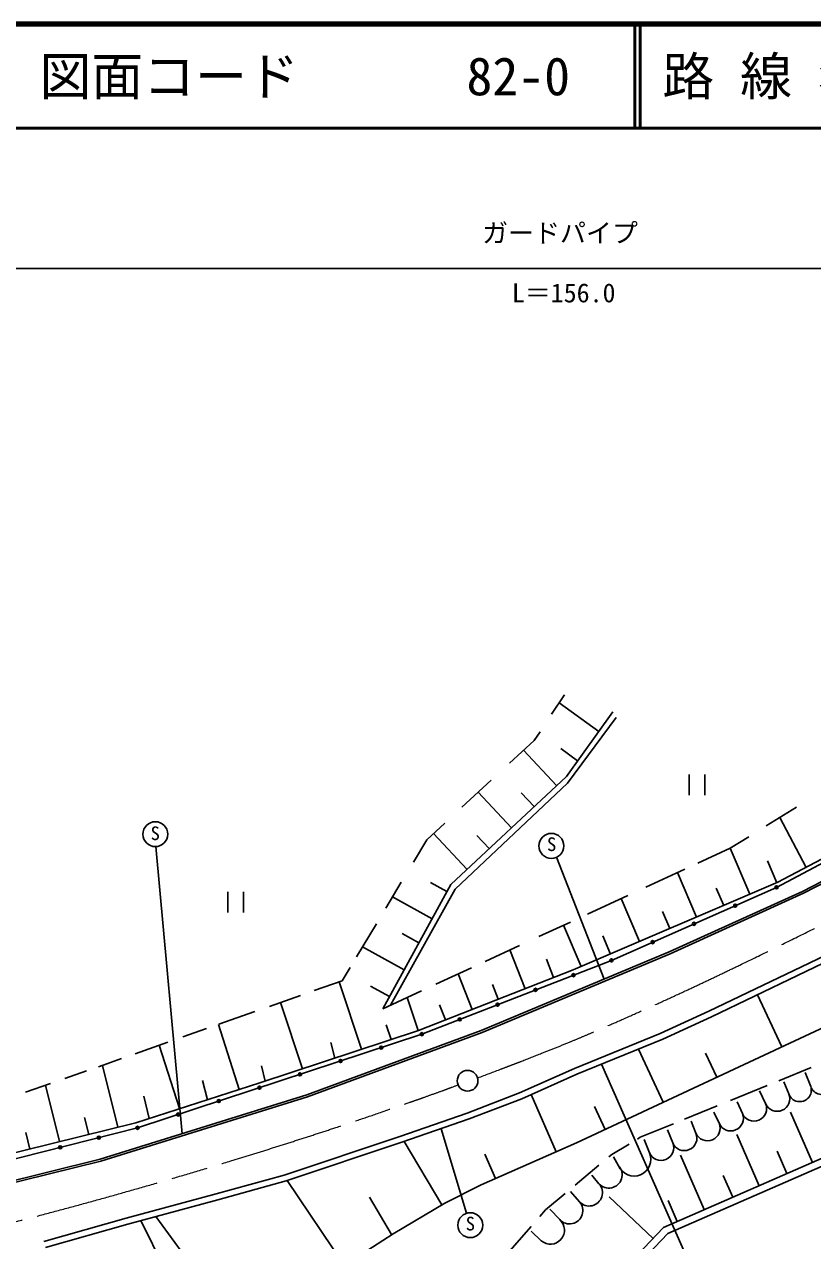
# Model space of a CAD drawing. Units: millimetres, scale not verified. Extents: x 40000 to 680000, y 20000 to 380000.
# Drawn here: x 118928 to 194867, y 262876 to 380000 of the extents above; entities that cross this region are included whole.
import ezdxf
from ezdxf.enums import TextEntityAlignment as Align

# ---------------------------------------------------------------- set-up
doc = ezdxf.new("R2010")
doc.units = ezdxf.units.MM
doc.header["$LTSCALE"] = 1000
doc.linetypes.add('CHAIN', pattern=[18.5, 12, -1.5, 3.5, -1.5])
for name, color, linetype, lineweight in [('M-BGD', 7, 'Continuous', 25), ('M-BMK', 2, 'CHAIN', 13), ('M-BMK-SRVR', 3, 'Continuous', 25), ('M-STR-STR3', 7, 'Continuous', 25), ('M-STR-STRC', 7, 'Continuous', 25), ('M-TTL', 2, 'Continuous', 140), ('M-TTL-LINE', 7, 'Continuous', 50)]:
    doc.layers.add(name, color=color, linetype=linetype, lineweight=lineweight)
doc.layers.add('M-TTL-TXT', color=7, linetype='Continuous')
doc.styles.add('ＭＳ ゴシック', font='')
doc.styles.get('ＭＳ ゴシック').set_extended_font_data('MS Gothic')

msp = doc.modelspace()

# ---------------------------------------------------------------- linework, layer by layer
at = {"layer": 'M-BGD'}
for p, q in [((170957, 315423), (169718, 313564)), ((170442, 314650), (174253, 311900)), ((171139, 307586), (175624, 313800)), ((175948, 313260), (171247, 306937)), ((168601, 311888), (168042, 311050)), ((168042, 311050), (165665, 308852)), ((167017, 310102), (170199, 306705)), ((170602, 310270), (172228, 309096)), ((160007, 297157), (171139, 307586)), ((171247, 306937), (160439, 296724)), ((163908, 307226), (161083, 304612)), ((182974, 305763), (182974, 307763)), ((184474, 307763), (184474, 305763)), ((191523, 297382), (209933, 307129)), ((162644, 306056), (165851, 302632)), ((166782, 305995), (168025, 304669)), ((191385, 296890), (209831, 306662)), ((193300, 304628), (190375, 302813)), ((191692, 303630), (194239, 298820)), ((193883, 296506), (208638, 304131)), ((193971, 296326), (208731, 303954)), ((159428, 303082), (157701, 301484)), ((157701, 301484), (156407, 299330)), ((158342, 302077), (161575, 298626)), ((162508, 301903), (163707, 300623)), ((188704, 301777), (186917, 300669)), ((186917, 300669), (183807, 299232)), ((186924, 300672), (188826, 296228)), ((190516, 299447), (191419, 297338)), ((182556, 298654), (178782, 296910)), ((181843, 298324), (183682, 294027)), ((138545, 294472), (138545, 296472)), ((140045, 296472), (140045, 294472)), ((153469, 285215), (160007, 297157)), ((155237, 297382), (153747, 294900)), ((160439, 296724), (154198, 285552)), ((158052, 297356), (159640, 296486)), ((171803, 288944), (191523, 297382)), ((175473, 289870), (191385, 296890)), ((181051, 290679), (193883, 296506)), ((181131, 290495), (193971, 296326)), ((185586, 296813), (186299, 295147)), ((154389, 295970), (158212, 293877)), ((177050, 296110), (173190, 294326)), ((176408, 295813), (178180, 291672)), ((180385, 294584), (181097, 292921)), ((152841, 293392), (150925, 290203)), ((171526, 293558), (168485, 292153)), ((170871, 293255), (172575, 289274)), ((184865, 284966), (203399, 293878)), ((185119, 284423), (203668, 293341)), ((155323, 292445), (156942, 291558)), ((174645, 292220), (175390, 290479)), ((151498, 291157), (155517, 288956)), ((162949, 283115), (181051, 290679)), ((163022, 282929), (181131, 290495)), ((166620, 291291), (163325, 289768)), ((165699, 290866), (167160, 287129)), ((157220, 282757), (175473, 289870)), ((169216, 289974), (169908, 288203)), ((150315, 289187), (149547, 287909)), ((156912, 283123), (171803, 288944)), ((162016, 289164), (158563, 287568)), ((160725, 288567), (162066, 285137)), ((149547, 287909), (146846, 286955)), ((149270, 287811), (151418, 281308)), ((152277, 287397), (154113, 286392)), ((164022, 287544), (164579, 286120)), ((145519, 286487), (142532, 285433)), ((143606, 285812), (145717, 279424)), ((157179, 286929), (153469, 285215)), ((155820, 286301), (156875, 283110)), ((172111, 272303), (203157, 286810)), ((189566, 286561), (191906, 281553)), ((141131, 284938), (137661, 283714)), ((158931, 285574), (159495, 284132)), ((180184, 282832), (184865, 284966)), ((137626, 283701), (139636, 277434)), ((153789, 283655), (154255, 282245)), ((180422, 282281), (185119, 284423)), ((129832, 273740), (157220, 282757)), ((136469, 283293), (134212, 282496)), ((141615, 278069), (156912, 283123)), ((146149, 276916), (162949, 283115)), ((146213, 276727), (163022, 282929)), ((171910, 279462), (180184, 282832)), ((172145, 278910), (180422, 282281)), ((132763, 281985), (129613, 280873)), ((131925, 281689), (133882, 275588)), ((148457, 281965), (148833, 280453)), ((178075, 281325), (180467, 276208)), ((128277, 280402), (126508, 279777)), ((184556, 280935), (185636, 278623)), ((124908, 279219), (122845, 278498)), ((126508, 279777), (126066, 279623)), ((126452, 279758), (127930, 273804)), ((141759, 279719), (142127, 278238)), ((166630, 277103), (171910, 279462)), ((166861, 276549), (172145, 278910)), ((194729, 279539), (191622, 278273)), ((194680, 277725), (194157, 279060)), ((121459, 278014), (119057, 277176)), ((120982, 277848), (122331, 272414)), ((129657, 274233), (141615, 278069)), ((136101, 278297), (136560, 276447)), ((190471, 277804), (186947, 276368)), ((192569, 277021), (192080, 278167)), ((126249, 270717), (146149, 276916)), ((126303, 270524), (146213, 276727)), ((130432, 276792), (130963, 274652)), ((161576, 275156), (166630, 277103)), ((161781, 274593), (166861, 276549)), ((167737, 276941), (170170, 271444)), ((190331, 276074), (189749, 277311)), ((173851, 275795), (174879, 273597)), ((185669, 275847), (182519, 274563)), ((185857, 274180), (185360, 275253)), ((188094, 275127), (187582, 276255)), ((192732, 275255), (194844, 270415)), ((106760, 268546), (129657, 274233)), ((124729, 274725), (125131, 273109)), ((155113, 272923), (161576, 275156)), ((155306, 272355), (161781, 274593)), ((181468, 274135), (178264, 272829)), ((183619, 273233), (183156, 274397)), ((107467, 268100), (129832, 273740)), ((119070, 273303), (119468, 271702)), ((143964, 269198), (155113, 272923)), ((180500, 264155), (201095, 273142)), ((181382, 272286), (180879, 273541)), ((187551, 273096), (189701, 268170)), ((144139, 268624), (155306, 272355)), ((155518, 272429), (159135, 266314)), ((162930, 268239), (172111, 272303)), ((177188, 272183), (175520, 271183)), ((178264, 272829), (177984, 272661)), ((179144, 271339), (178621, 272631)), ((180910, 263569), (201175, 272414)), ((107065, 265985), (126249, 270717)), ((163278, 271212), (164321, 268855)), ((175520, 271183), (175245, 270951)), ((176178, 270082), (175670, 270955)), ((182124, 271122), (184418, 265865)), ((191437, 271492), (192377, 269338)), ((107113, 265791), (126303, 270524)), ((174270, 270134), (171988, 268220)), ((137405, 267390), (143964, 269198)), ((137563, 266811), (144139, 268624)), ((144234, 268656), (149748, 260505)), ((159426, 266487), (162930, 268239)), ((174284, 268356), (173594, 269170)), ((186256, 269149), (187166, 267064)), ((128743, 265042), (137405, 267390)), ((152170, 267057), (154301, 263455)), ((171028, 267415), (169141, 265832)), ((172390, 266630), (171536, 267622)), ((175278, 267113), (179489, 263095)), ((128903, 264464), (137563, 266811)), ((154450, 263543), (159426, 266487)), ((170497, 264904), (169560, 265897)), ((180952, 266743), (181829, 264734)), ((120793, 262804), (128743, 265042)), ((131585, 265191), (140095, 253683)), ((169141, 265832), (168595, 265207)), ((120968, 262230), (128903, 264464)), ((149475, 260319), (154450, 263543)), ((167755, 264246), (165480, 261641)), ((168720, 262876), (167751, 263790)), ((169311, 252429), (180500, 264155)), ((169844, 251974), (180910, 263569))]:
    msp.add_line(p, q, dxfattribs=at)
for centre in [(191385, 296890), (187407, 295135), (183429, 293380), (179451, 291625), (175473, 289870), (171822, 288447), (168172, 287025), (164521, 285602), (160871, 284179), (157220, 282757), (153308, 281468), (149395, 280180), (145482, 278892), (141570, 277604), (137657, 276316), (133744, 275028), (126104, 272800), (129832, 273740), (122377, 271860)]:
    msp.add_circle(centre, 150, dxfattribs=at)
for centre, radius, start, end in [((193624, 277373), 1113, 198.43495, 18.43495), ((195736, 278076), 1113, 198.43495, 18.43495), ((191450, 276547), 1215, 202.9391, 22.9391), ((189213, 275600), 1215, 202.9391, 22.9391), ((184738, 273706), 1215, 202.9391, 22.9391), ((186975, 274653), 1215, 202.9391, 22.9391), ((182500, 272760), 1215, 202.9391, 22.9391), ((180263, 271813), 1215, 202.9391, 22.9391), ((177661, 270711), 1611, 202.96377, 22.96377), ((175231, 269219), 1281, 222.34931, 42.34931), ((173337, 267493), 1281, 222.34931, 42.34931), ((171444, 265767), 1281, 222.34931, 42.34931), ((169608, 263890), 1348, 228.78057, 48.78057)]:
    msp.add_arc(centre, radius, start, end, dxfattribs=at)
at = {"layer": 'M-BMK'}
for points in [[(162616, 278552), (163369, 278839), (164121, 279126), (164874, 279412), (165073, 279488), (165272, 279563), (165471, 279639), (165670, 279715), (165868, 279791), (166067, 279867), (166150, 279899), (166233, 279931), (166316, 279963), (166400, 279995), (166483, 280027), (166566, 280059), (166649, 280092), (166732, 280124), (166815, 280156), (167463, 280408), (168110, 280661), (168756, 280917), (169651, 281271), (170545, 281628), (171435, 281994), (172728, 282526), (174014, 283077), (175296, 283636), (176578, 284195), (177857, 284761), (179132, 285337), (180407, 285912), (181677, 286497), (182945, 287088), (190699, 290706), (198322, 294581), (205977, 298427), (213494, 302204), (221042, 305954), (228161, 310410), (230859, 312099), (233496, 313889), (236133, 315680)], [(65648, 255142), (74411, 256271), (83174, 257399), (91869, 258938), (100772, 260513), (109604, 262518), (118364, 264779), (125226, 266551), (132045, 268479), (138820, 270554), (139949, 270899), (141077, 271249), (142204, 271603), (143330, 271957), (144456, 272315), (145580, 272677), (146704, 273038), (147827, 273403), (148949, 273774), (150378, 274247), (151805, 274730), (153229, 275218), (154179, 275544), (155128, 275872), (156076, 276204), (156234, 276259), (156392, 276315), (156549, 276370), (156707, 276426), (156865, 276481), (157023, 276537), (157181, 276593), (157338, 276649), (157496, 276705), (157852, 276832), (158207, 276960), (158563, 277087), (158918, 277214), (159274, 277339), (159628, 277471), (159981, 277602), (160331, 277739), (160681, 277875)]]:
    msp.add_open_spline(points, degree=3, knots=[0, 0, 0, 0, 1, 1, 1, 2, 2, 2, 3, 3, 3, 4, 4, 4, 5, 5, 5, 6, 6, 6, 7, 7, 7, 8, 8, 8, 9, 9, 9, 10, 10, 10, 11, 11, 11, 12, 12, 12, 13, 13, 13, 14, 14, 14, 14], dxfattribs=at)
at = {"layer": 'M-BMK-SRVR'}
msp.add_circle((161624, 278274), 1000, dxfattribs=at)
at = {"layer": 'M-STR-STR3'}
msp.add_line((107467, 356477), (238593, 356477), dxfattribs=at)
at = {"layer": 'M-STR-STRC'}
for p, q in [((131592, 300819), (134145, 273177)), ((170175, 299789), (174795, 288065)), ((182784, 261189), (174538, 279885)), ((161521, 265515), (159074, 273657)), ((137342, 250218), (130158, 264804))]:
    msp.add_line(p, q, dxfattribs=at)
for centre in [(131548, 302018), (169701, 300892), (161879, 264370)]:
    msp.add_circle(centre, 1200, dxfattribs=at)
at = {"layer": 'M-TTL'}
msp.add_line((680000, 380000), (40000, 380000), dxfattribs=at)
at = {"layer": 'M-TTL-LINE'}
for p, q in [((177750, 380000), (177750, 370000)), ((178250, 380000), (178250, 370000)), ((40000, 370000), (680000, 370000))]:
    msp.add_line(p, q, dxfattribs=at)

# ---------------------------------------------------------------- texts
at = {"layer": 'M-STR-STR3', "style": 'ＭＳ ゴシック'}
for s, p in [('ガードパイプ', (163026, 358446)), ('L＝156.0', (165891, 352675))]:
    msp.add_text(s, height=1833, dxfattribs=at).set_placement(p, align=Align.BOTTOM_LEFT)
at = {"layer": 'M-STR-STRC', "style": 'ＭＳ ゴシック'}
for p in [(131086, 301050), (169273, 299994), (161443, 263463)]:
    msp.add_text('S', height=1320, dxfattribs=at).set_placement(p, align=Align.BOTTOM_LEFT)
at = {"layer": 'M-TTL-TXT', "style": 'ＭＳ ゴシック'}
for s, p in [('路 線 名', (180380, 375000)), ('図面コード', (120380, 375000)), ('82-0', (161521, 375000))]:
    msp.add_text(s, height=3666, dxfattribs=at).set_placement(p, align=Align.MIDDLE_LEFT)

doc.saveas('drawing.dxf')
